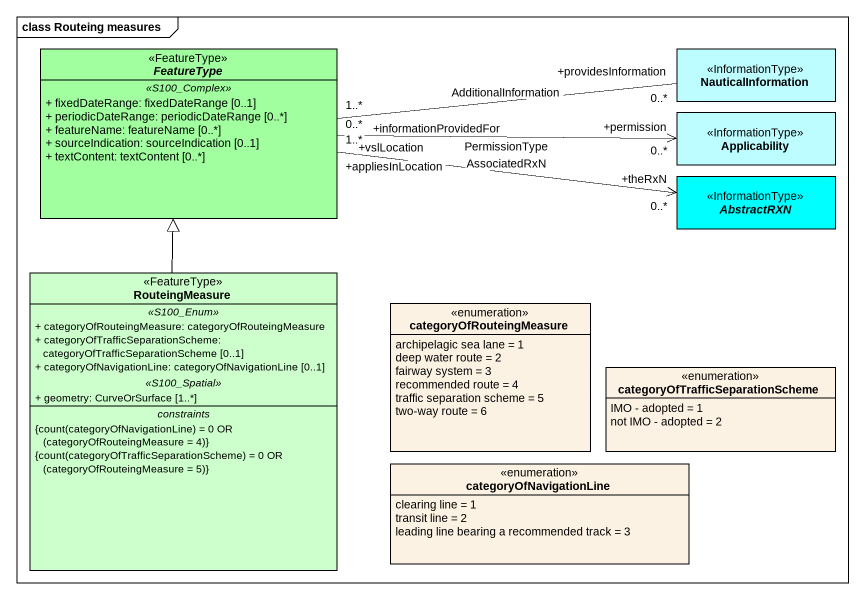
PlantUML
@startuml
mainframe class Routeing measures
hide circle
hide empty members
skinparam classAttributeIconSize 0
abstract class FeatureType <<FeatureType>> #A1FFA0 {
  .. <<S100_Complex>> ..
  + fixedDateRange: fixedDateRange [0..1]
  + periodicDateRange: periodicDateRange [0..*]
  + featureName: featureName [0..*]
  + sourceIndication: sourceIndication [0..1]
  + textContent: textContent [0..*]
}
class NauticalInformation <<InformationType>> #BEFDFF
class Applicability <<InformationType>> #BEFDFF
abstract class AbstractRXN <<InformationType>> #00FFFF
class RouteingMeasure <<FeatureType>> #CCFFCC {
  .. <<S100_Enum>> ..
  + categoryOfRouteingMeasure: categoryOfRouteingMeasure
  + categoryOfTrafficSeparationScheme: categoryOfTrafficSeparationScheme [0..1]
  + categoryOfNavigationLine: categoryOfNavigationLine [0..1]
  .. <<S100_Spatial>> ..
  + geometry: CurveOrSurface [1..*]
  -- constraints --
  {field} {count(categoryOfNavigationLine) = 0 OR (categoryOfRouteingMeasure = 4)}
  {field} {count(categoryOfTrafficSeparationScheme) = 0 OR (categoryOfRouteingMeasure = 5)}
}
enum categoryOfRouteingMeasure #FCF2E3 {
  archipelagic sea lane = 1
  deep water route = 2
  fairway system = 3
  recommended route = 4
  traffic separation scheme = 5
  two-way route = 6
}
enum "categoryOfTrafficSeparationScheme" as categoryOfTrafficSeparationS #FCF2E3 {
  IMO - adopted = 1
  not IMO - adopted = 2
}
enum categoryOfNavigationLine #FCF2E3 {
  clearing line = 1
  transit line = 2
  leading line bearing a recommended track = 3
}
FeatureType "+informationProvidedFor\n1..*" -right- "+providesInformation\n0..*" NauticalInformation : AdditionalInformation
FeatureType "+vslLocation\n0..*" -right-> "+permission\n0..*" Applicability : PermissionType
FeatureType "+appliesInLocation\n1..*" -right-> "+theRxN\n0..*" AbstractRXN : AssociatedRxN
RouteingMeasure -up-|> FeatureType
@enduml
